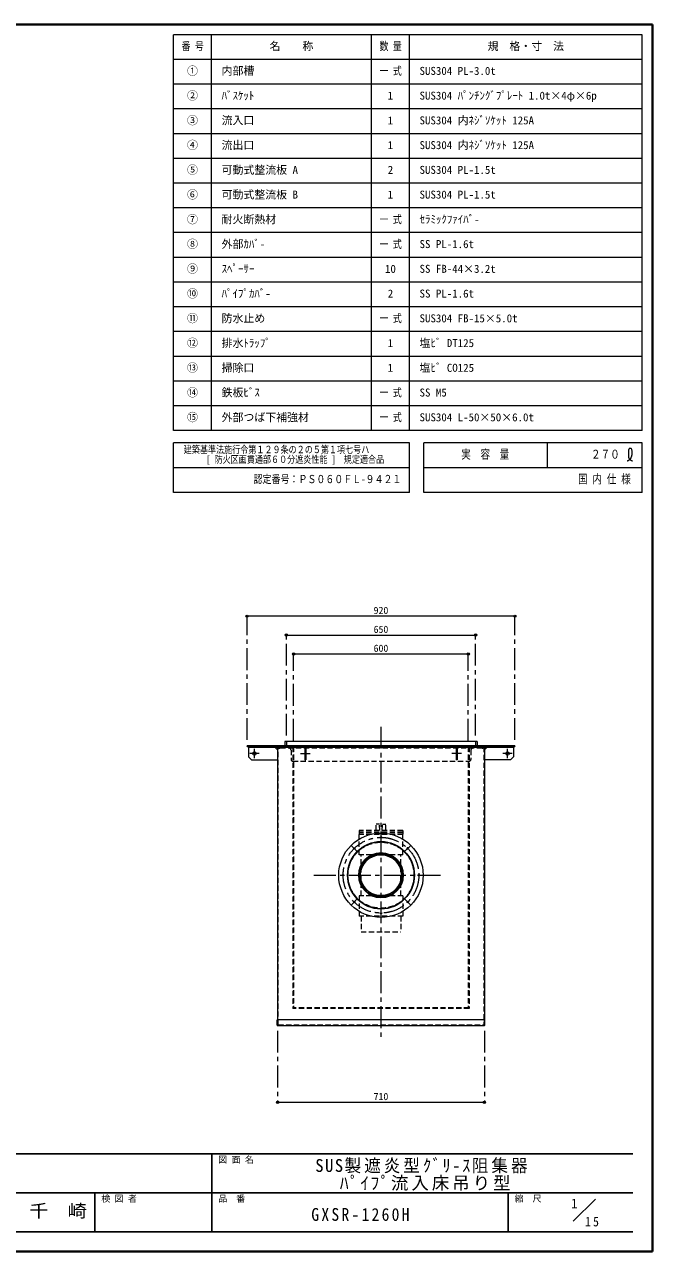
# Model space of a CAD drawing. Units: millimetres at full size, sheet at 1:15; some dimension numbers follow another scale. Extents: x -3171 to 2904, y -2098 to 2117.
# Drawn here: x 747 to 2904, y -2098 to 2117 of the extents above; entities that cross this region are included whole.
import ezdxf
from ezdxf.enums import TextEntityAlignment as Align

# ---------------------------------------------------------------- set-up
doc = ezdxf.new("R2010")
doc.units = ezdxf.units.MM
doc.header["$LTSCALE"] = 15
doc.header["$PDMODE"] = 32
doc.header["$PDSIZE"] = 7.5
doc.linetypes.add('CHAIN1', pattern=[8, 5, -1, 1, -1])
doc.linetypes.add('DASHED1', pattern=[1.8, 1.2, -0.6])
doc.layers.add('0-0_ﾚｲﾔ1', color=4, linetype='Continuous', lineweight=9)
doc.styles.add('ＭＳ ゴシック', font='')
doc.styles.get('ＭＳ ゴシック').set_extended_font_data('MS Gothic')

msp = doc.modelspace()

# ---------------------------------------------------------------- linework, layer by layer
at = {"layer": '0-0_ﾚｲﾔ1', "color": 1, "lineweight": 40}
for p, q in [((2904.12, 2117.05), (-3170.88, 2117.05)), ((2904.12, -2097.95), (2904.12, 2117.05)), ((2904.12, -2097.95), (-3170.88, -2097.95))]:
    msp.add_line(p, q, dxfattribs=at)
at = {"layer": '0-0_ﾚｲﾔ1', "color": 3, "lineweight": 18}
for p, q in [((2869.12, 2082.05), (1259.12, 2082.05)), ((1259.12, 722.05), (1259.12, 2082.05)), ((1389.12, 722.05), (1389.12, 2082.05)), ((1939.12, 722.05), (1939.12, 2082.05)), ((2069.12, 722.05), (2069.12, 2082.05)), ((2869.12, 722.05), (2869.12, 2082.05)), ((2869.12, 1997.05), (1259.12, 1997.05)), ((2869.12, 1912.05), (1259.12, 1912.05)), ((2869.12, 1827.05), (1259.12, 1827.05)), ((2869.12, 1742.05), (1259.12, 1742.05)), ((2869.12, 1657.05), (1259.12, 1657.05)), ((2869.12, 1572.05), (1259.12, 1572.05)), ((2869.12, 1487.05), (1259.12, 1487.05)), ((2869.12, 1402.05), (1259.12, 1402.05)), ((2869.12, 1317.05), (1259.12, 1317.05)), ((2869.12, 1232.05), (1259.12, 1232.05)), ((2869.12, 1147.05), (1259.12, 1147.05)), ((2869.12, 1062.05), (1259.12, 1062.05)), ((2869.12, 977.05), (1259.12, 977.05)), ((2869.12, 892.05), (1259.12, 892.05)), ((2869.12, 807.05), (1259.12, 807.05)), ((2869.12, 722.05), (1259.12, 722.05)), ((1259.12, 509.55), (1259.12, 679.55)), ((2069.12, 679.55), (1259.12, 679.55)), ((2069.12, 509.55), (2069.12, 679.55)), ((2119.12, 509.55), (2119.12, 679.55)), ((2869.12, 679.55), (2119.12, 679.55)), ((2544.12, 594.55), (2544.12, 679.55)), ((2869.12, 509.55), (2869.12, 679.55)), ((2821.48, 638.2), (2821.4, 635.81)), ((2821.4, 635.81), (2821.49, 633.45)), ((2821.62, 640.6), (2821.48, 638.2)), ((2821.49, 633.45), (2821.83, 631.14)), ((2821.67, 653.06), (2821.59, 651.45)), ((2821.59, 651.45), (2821.59, 649.88)), ((2821.59, 649.88), (2821.65, 648.33)), ((2821.75, 642.98), (2821.62, 640.6)), ((2821.65, 648.33), (2821.72, 646.79)), ((2821.77, 654.01), (2821.67, 653.06)), ((2821.72, 646.79), (2821.77, 645.24)), ((2821.77, 644.34), (2821.75, 642.98)), ((2821.88, 654.74), (2821.77, 654.01)), ((2821.77, 645.24), (2821.77, 644.34)), ((2822.13, 655.98), (2821.88, 654.74)), ((2822.5, 657.18), (2822.13, 655.98)), ((2822.99, 658.3), (2822.5, 657.18)), ((2823.63, 659.29), (2822.99, 658.3)), ((2824.44, 660.09), (2823.63, 659.29)), ((2825, 660.46), (2824.44, 660.09)), ((2825.37, 660.65), (2825, 660.46)), ((2826.07, 660.9), (2825.37, 660.65)), ((2826.81, 661.05), (2826.07, 660.9)), ((2827.56, 661.11), (2826.81, 661.05)), ((2828.31, 661.09), (2827.56, 661.11)), ((2829.03, 660.97), (2828.31, 661.09)), ((2829.43, 660.87), (2829.03, 660.97)), ((2830.5, 660.38), (2829.43, 660.87)), ((2831.95, 659.01), (2830.5, 660.38)), ((2832.95, 657.12), (2831.95, 659.01)), ((2831.97, 631.99), (2832.49, 633.37)), ((2832.49, 633.37), (2832.96, 634.75)), ((2833.6, 654.85), (2832.95, 657.12)), ((2832.96, 634.75), (2833.36, 636.12)), ((2833.36, 636.12), (2833.7, 637.5)), ((2833.99, 652.36), (2833.6, 654.85)), ((2833.7, 637.5), (2833.86, 638.3)), ((2833.86, 638.3), (2834.02, 639.19)), ((2834.19, 649.82), (2833.99, 652.36)), ((2834.02, 639.19), (2834.21, 640.74)), ((2834.27, 648.37), (2834.19, 649.82)), ((2834.21, 640.74), (2834.32, 642.31)), ((2834.31, 647.32), (2834.27, 648.37)), ((2834.36, 645.58), (2834.31, 647.32)), ((2834.32, 642.31), (2834.37, 643.92)), ((2834.37, 643.92), (2834.36, 645.58)), ((2069.12, 594.55), (1259.12, 594.55)), ((2869.12, 594.55), (2119.12, 594.55)), ((2817.34, 618.15), (2818.25, 618.47)), ((2818.25, 618.47), (2819.81, 619.05)), ((2819.81, 619.05), (2821.34, 619.66)), ((2821.34, 619.66), (2822.81, 620.34)), ((2821.83, 631.14), (2822.18, 629.83)), ((2822.18, 629.83), (2822.39, 629.21)), ((2822.39, 629.21), (2822.83, 628.15)), ((2822.81, 620.34), (2824.21, 621.11)), ((2822.83, 628.15), (2823.36, 627.13)), ((2823.36, 627.13), (2823.95, 626.14)), ((2823.95, 626.14), (2824.62, 625.19)), ((2824.21, 621.11), (2825.51, 622)), ((2824.62, 625.19), (2825.35, 624.29)), ((2825.35, 624.29), (2825.8, 623.79)), ((2825.51, 622), (2826.21, 622.58)), ((2825.8, 623.79), (2826.15, 623.44)), ((2826.15, 623.44), (2826.75, 622.85)), ((2826.21, 622.58), (2826.79, 623.13)), ((2826.75, 622.85), (2827.39, 622.3)), ((2826.79, 623.13), (2827.72, 624.17)), ((2827.39, 622.3), (2828.05, 621.78)), ((2827.72, 624.17), (2828.56, 625.3)), ((2828.05, 621.78), (2828.72, 621.28)), ((2828.56, 625.3), (2829.33, 626.5)), ((2828.72, 621.28), (2829.42, 620.82)), ((2829.33, 626.5), (2830.04, 627.77)), ((2829.42, 620.82), (2829.83, 620.57)), ((2829.83, 620.57), (2830.38, 620.25)), ((2830.04, 627.77), (2830.69, 629.07)), ((2830.38, 620.25), (2831.33, 619.74)), ((2830.69, 629.07), (2831.04, 629.83)), ((2831.04, 629.83), (2831.4, 630.62)), ((2831.33, 619.74), (2832.3, 619.27)), ((2831.4, 630.62), (2831.97, 631.99)), ((2832.3, 619.27), (2833.29, 618.82)), ((2833.29, 618.82), (2834.29, 618.39)), ((2834.29, 618.39), (2835.29, 617.98)), ((2835.29, 617.98), (2835.88, 617.74)), ((2069.12, 509.55), (1259.12, 509.55)), ((2869.12, 509.55), (2119.12, 509.55))]:
    msp.add_line(p, q, dxfattribs=at)
at = {"layer": '0-0_ﾚｲﾔ1', "linetype": 'CHAIN1'}
for p, q in [((1511.62, -340.45), (1511.62, 84.55)), ((2431.62, -340.45), (2431.62, 84.55)), ((1646.62, -325.45), (1646.62, 19.55)), ((2296.62, -325.45), (2296.62, 19.55)), ((1671.62, -343.45), (1671.62, -45.45)), ((2271.62, -343.45), (2271.62, -45.45)), ((1971.62, -295.45), (1971.62, -1372.05)), ((1536.62, -403.05), (1536.62, -371.05)), ((2406.62, -403.05), (2406.62, -371.05)), ((1552.62, -387.05), (1520.62, -387.05)), ((1695.02, -387.05), (1728.22, -387.05)), ((2248.22, -387.05), (2215.02, -387.05)), ((2422.62, -387.05), (2390.62, -387.05)), ((1890.3, -724.14), (1869.09, -702.92)), ((2052.93, -724.14), (2074.15, -702.92)), ((1741.44, -805.45), (2185.31, -805.45)), ((1890.3, -886.77), (1869.09, -907.99)), ((2052.93, -886.77), (2074.15, -907.99)), ((1616.62, -1339.65), (1616.62, -1585.45)), ((2326.62, -1339.65), (2326.62, -1585.45))]:
    msp.add_line(p, q, dxfattribs=at)
at = {"layer": '0-0_ﾚｲﾔ1'}
for p, q in [((2431.62, 84.55), (1511.62, 84.55)), ((1646.62, 19.55), (2296.62, 19.55)), ((2271.62, -45.45), (1671.62, -45.45)), ((1516.62, -365.05), (1516.62, -399.05)), ((1606.62, -365.05), (1616.62, -375.05)), ((2326.62, -375.05), (2336.62, -365.05)), ((2426.62, -365.05), (2426.62, -399.05)), ((1516.62, -399.05), (1526.62, -409.05)), ((1526.62, -409.05), (1616.62, -409.05)), ((2416.62, -409.05), (2326.62, -409.05)), ((2426.62, -399.05), (2416.62, -409.05)), ((1616.62, -1585.45), (2326.62, -1585.45))]:
    msp.add_line(p, q, dxfattribs=at)
at = {"layer": '0-0_ﾚｲﾔ1', "color": 5, "lineweight": 25}
for p, q in [((1511.62, -360.45), (1511.62, -363.45)), ((2431.62, -360.45), (1511.62, -360.45)), ((1511.62, -363.45), (2431.62, -363.45)), ((2431.62, -360.45), (2431.62, -363.45))]:
    msp.add_line(p, q, dxfattribs=at)
at = {"layer": '0-0_ﾚｲﾔ1', "color": 7, "lineweight": 18}
for p, q in [((1516.62, -363.45), (1516.62, -365.05)), ((1516.62, -365.05), (2426.62, -365.05)), ((1616.62, -365.85), (1616.62, -1302.05)), ((1713.22, -365.05), (1713.22, -409.05)), ((2230.02, -365.05), (2230.02, -409.05)), ((2301.62, -345.45), (2301.62, -360.45)), ((2326.62, -365.85), (2326.62, -1302.05)), ((2426.62, -363.45), (2426.62, -365.05)), ((2328.22, -1302.05), (1615.02, -1302.05)), ((1615.02, -1320.45), (1615.02, -1302.05)), ((2328.22, -1320.45), (2328.22, -1302.05)), ((1616.62, -1322.05), (2326.62, -1322.05)), ((2632.28, -1993.72), (2708.05, -1917.95))]:
    msp.add_line(p, q, dxfattribs=at)
at = {"layer": '0-0_ﾚｲﾔ1', "linetype": 'DASHED1'}
for p, q in [((1618.22, -1318.05), (1618.22, -365.05)), ((2318.62, -369.45), (1624.62, -369.45)), ((1646.62, -345.45), (1646.62, -360.45)), ((1662.62, -375.45), (1662.62, -407.45)), ((1668.62, -365.05), (1668.62, -1263.45)), ((1671.62, -363.45), (1671.62, -1260.45)), ((2271.62, -363.45), (2271.62, -1260.45)), ((2274.62, -364.95), (2274.62, -1263.45)), ((2280.62, -375.45), (2280.62, -407.45)), ((2296.62, -345.45), (2296.62, -360.45)), ((2325.02, -365.05), (2325.02, -1318.05)), ((1668.62, -413.45), (2274.62, -413.45)), ((1710.02, -381.05), (1713.22, -381.05)), ((1710.02, -393.05), (1713.22, -393.05)), ((2233.22, -381.05), (2230.02, -381.05)), ((2233.22, -393.05), (2230.02, -393.05)), ((1954.87, -651.45), (1955.37, -630.45)), ((1966.62, -630.45), (1955.37, -630.45)), ((1967.12, -651.45), (1966.62, -630.45)), ((1988.37, -651.45), (1987.87, -630.45)), ((2047.12, -664.95), (1896.12, -664.95)), ((1896.12, -734.95), (1896.12, -664.95)), ((2046.62, -651.45), (1896.62, -651.45)), ((1896.62, -651.45), (1896.62, -657.45)), ((2046.62, -657.45), (1896.62, -657.45)), ((2046.62, -658.45), (1896.62, -658.45)), ((1896.62, -658.45), (1896.62, -664.45)), ((2046.62, -664.45), (1896.62, -664.45)), ((2046.62, -651.45), (2046.62, -657.45)), ((2046.62, -658.45), (2046.62, -664.45)), ((2047.12, -734.95), (2047.12, -664.95)), ((2047.12, -734.95), (1896.12, -734.95)), ((1903.12, -875.95), (1903.12, -734.95)), ((2040.12, -875.95), (2040.12, -734.95)), ((1903.12, -945.95), (1903.12, -1000.45)), ((2040.12, -945.95), (2040.12, -1000.45)), ((1903.12, -1000.45), (2040.12, -1000.45)), ((2274.62, -1260.45), (1668.62, -1260.45)), ((2274.62, -1263.45), (1668.62, -1263.45)), ((1616.62, -1319.65), (1616.62, -1302.05)), ((2326.62, -1319.65), (2326.62, -1302.05)), ((1617.42, -1320.45), (2325.82, -1320.45)), ((1619.02, -1318.85), (2324.22, -1318.85)), ((1636.62, -1320.45), (1636.62, -1318.85)), ((2306.62, -1320.45), (2306.62, -1318.85))]:
    msp.add_line(p, q, dxfattribs=at)
at = {"layer": '0-0_ﾚｲﾔ1', "color": 6, "lineweight": 25}
for p, q in [((-3103.38, -1762.6), (2836.62, -1762.6)), ((1390.19, -2030.45), (1390.19, -1762.6)), ((2836.62, -1896.53), (-216.95, -1896.53)), ((988.4, -2030.45), (988.4, -1896.53)), ((2408.05, -2030.45), (2408.05, -1896.53)), ((2836.62, -2030.45), (-3103.38, -2030.45))]:
    msp.add_line(p, q, dxfattribs=at)
at = {"layer": '0-0_ﾚｲﾔ1', "color": 7, "lineweight": 18}
for points in [[(2301.62, -345.45), (1641.62, -345.45), (1641.62, -360.45)], [(1710.02, -365.05), (1710.02, -409.05), (1713.22, -409.05)], [(2233.22, -365.05), (2233.22, -409.05), (2230.02, -409.05)]]:
    msp.add_lwpolyline(points, dxfattribs=at)
at = {"layer": '0-0_ﾚｲﾔ1', "linetype": 'DASHED1'}
for points in [[(1976.12, -651.45), (1976.62, -630.45), (1987.87, -630.45)], [(2047.12, -875.95), (2047.12, -945.95), (1896.12, -945.95)], [(2047.12, -875.95), (1896.12, -875.95), (1896.12, -945.95)]]:
    msp.add_lwpolyline(points, dxfattribs=at)
at = {"layer": '0-0_ﾚｲﾔ1'}
for centre, radius in [((1536.62, -387.05), 6), ((2406.62, -387.05), 6), ((1971.62, -805.45), 74), ((1971.62, -805.45), 70.1)]:
    msp.add_circle(centre, radius, dxfattribs=at)
at = {"layer": '0-0_ﾚｲﾔ1', "color": 7, "lineweight": 18}
for centre, radius in [((1971.62, -805.45), 145), ((1971.62, -675.45), 2.5), ((1879.69, -713.53), 2.5), ((1841.62, -805.45), 2.5), ((2101.62, -805.45), 2.5), ((1879.69, -897.38), 2.5), ((2063.54, -897.38), 2.5), ((1971.62, -935.45), 2.5)]:
    msp.add_circle(centre, radius, dxfattribs=at)
at = {"layer": '0-0_ﾚｲﾔ1', "linetype": 'CHAIN1'}
msp.add_circle((1971.62, -805.45), 130, dxfattribs=at)
at = {"layer": '0-0_ﾚｲﾔ1', "color": 5, "lineweight": 25}
for centre, radius in [((1971.62, -805.45), 115), ((2063.54, -713.53), 2.5), ((1971.62, -805.45), 76.5)]:
    msp.add_circle(centre, radius, dxfattribs=at)
at = {"layer": '0-0_ﾚｲﾔ1', "color": 7, "linetype": 'DASHED1', "lineweight": 18}
msp.add_circle((1971.62, -805.45), 113.4, dxfattribs=at)
at = {"layer": '0-0_ﾚｲﾔ1', "linetype": 'DASHED1'}
for radius in [75.5, 70.5]:
    msp.add_circle((1971.62, -805.45), radius, dxfattribs=at)
at = {"layer": '0-0_ﾚｲﾔ1', "color": 7, "lineweight": 18}
for centre, radius, start, end in [((1615.82, -365.85), 0.8, 0, 90), ((2327.42, -365.85), 0.8, 90, 180), ((1616.62, -1320.45), 1.6, 180, 270), ((2326.62, -1320.45), 1.6, 270, 0)]:
    msp.add_arc(centre, radius, start, end, dxfattribs=at)
at = {"layer": '0-0_ﾚｲﾔ1', "linetype": 'DASHED1'}
for centre, radius, start, end in [((1616.62, -365.05), 1.6, 0, 90), ((1624.62, -363.45), 6, 180, 270), ((1656.62, -375.45), 6, 0, 90), ((1667.12, -364.95), 1.5, 0, 90), ((1668.62, -363.45), 3, 0, 90), ((2274.62, -363.45), 3, 90, 180), ((2276.12, -364.95), 1.5, 90, 180), ((2286.62, -375.45), 6, 90, 180), ((2318.62, -363.45), 6, 270, 0), ((2326.62, -365.05), 1.6, 90, 180), ((1668.62, -407.45), 6, 180, 270), ((2274.62, -407.45), 6, 270, 0), ((1618.22, -1318.85), 1.6, 180, 270), ((1617.42, -1319.65), 0.8, 180, 270), ((1619.02, -1318.05), 0.8, 180, 270), ((2324.22, -1318.05), 0.8, 270, 0), ((2325.02, -1318.85), 1.6, 270, 0), ((2325.82, -1319.65), 0.8, 270, 0)]:
    msp.add_arc(centre, radius, start, end, dxfattribs=at)
at = {"layer": '0-0_ﾚｲﾔ1', "color": 1}
for p in [(1511.62, 84.55), (2431.62, 84.55), (1646.62, 19.55), (2296.62, 19.55), (1671.62, -45.45), (2271.62, -45.45), (1616.62, -1585.45), (2326.62, -1585.45)]:
    msp.add_point(p, dxfattribs=at)

# ---------------------------------------------------------------- texts
at = {"layer": '0-0_ﾚｲﾔ1', "color": 7, "style": 'ＭＳ ゴシック'}
for s, height, width, p in [('番 号', 27.49, 0.8, (1286.62, 2020.8)), ('数 量', 27.49, 0.8, (1966.62, 2020.8)), ('一 式', 27.49, 0.8, (1966.62, 1935.8)), ('一 式', 27.49, 0.8, (1966.62, 1425.8)), ('一 式', 27.49, 0.8, (1966.62, 1340.8)), ('一 式', 27.49, 0.8, (1966.62, 1085.8)), ('一 式', 27.49, 0.8, (1966.62, 830.8)), ('一 式', 27.49, 0.8, (1966.62, 745.8)), ('建築基準法施行令第１２９条の２の５第１項七号ハ', 24.74, 0.8, (1294.12, 637.05)), ('[ 防火区画貫通部６０分遮炎性能 ]\u3000規定適合品', 24.74, 0.8, (1371.62, 603.3)), ('実\u3000容\u3000量', 30.24, 0.8, (2247.24, 616.42)), ('２７０', 30.24, 0.8, (2692.87, 616.42)), ('認定番号：ＰＳ０６０ＦＬ-９４２１', 27.49, 0.8, (1534.12, 533.3)), ('国 内 仕 様', 30.24, 0.8, (2648.49, 531.42)), ('千\u3000崎', 43.99, 1.1, (763.4, -1993.49))]:
    msp.add_text(s, height=height, dxfattribs=dict(at, width=width)).set_placement(p, align=Align.BOTTOM_LEFT)
for s, height, p in [('名\u3000\u3000称', 27.49, (1589.12, 2020.8)), ('規\u3000格・寸\u3000法', 27.49, (2337.87, 2020.8)), ('①', 27.49, (1305.37, 1935.8)), ('内部槽', 27.49, (1424.12, 1935.8)), ('SUS304 PL-3.0t', 27.49, (2104.12, 1935.8)), ('②', 27.49, (1305.37, 1850.8)), ('ﾊﾞｽｹｯﾄ', 27.49, (1424.12, 1850.8)), ('1', 27.49, (1994.74, 1850.8)), ('SUS304 ﾊﾟﾝﾁﾝｸﾞﾌﾟﾚｰﾄ 1.0t×4φ×6p', 27.49, (2104.12, 1850.8)), ('③', 27.49, (1305.37, 1765.8)), ('流入口', 27.49, (1424.12, 1765.8)), ('1', 27.49, (1994.74, 1765.8)), ('SUS304 内ﾈｼﾞｿｹｯﾄ 125A', 27.49, (2104.12, 1765.8)), ('④', 27.49, (1305.37, 1680.8)), ('流出口', 27.49, (1424.12, 1680.8)), ('1', 27.49, (1994.74, 1680.8)), ('SUS304 内ﾈｼﾞｿｹｯﾄ 125A', 27.49, (2104.12, 1680.8)), ('⑤', 27.49, (1305.37, 1595.8)), ('可動式整流板 A', 27.49, (1424.12, 1595.8)), ('2', 27.49, (1994.74, 1595.8)), ('SUS304 PL-1.5t', 27.49, (2104.12, 1595.8)), ('⑥', 27.49, (1305.37, 1510.8)), ('可動式整流板 B', 27.49, (1424.12, 1510.8)), ('1', 27.49, (1994.74, 1510.8)), ('SUS304 PL-1.5t', 27.49, (2104.12, 1510.8)), ('⑦', 27.49, (1305.37, 1425.8)), ('耐火断熱材', 27.49, (1424.12, 1425.8)), ('ｾﾗﾐｯｸﾌｧｲﾊﾞ-', 27.49, (2104.12, 1425.8)), ('⑧', 27.49, (1305.37, 1340.8)), ('外部ｶﾊﾞ-', 27.49, (1424.12, 1340.8)), ('SS PL-1.6t', 27.49, (2104.12, 1340.8)), ('⑨', 27.49, (1305.37, 1255.8)), ('ｽﾍﾟｰｻｰ', 27.49, (1424.12, 1255.8)), ('10', 27.49, (1985.37, 1255.8)), ('SS FB-44×3.2t', 27.49, (2104.12, 1255.8)), ('⑩', 27.49, (1305.37, 1170.8)), ('ﾊﾟｲﾌﾟｶﾊﾞ-', 27.49, (1424.12, 1170.8)), ('2', 27.49, (1994.74, 1170.8)), ('SS PL-1.6t', 27.49, (2104.12, 1170.8)), ('⑪', 27.49, (1305.37, 1085.8)), ('防水止め', 27.49, (1424.12, 1085.8)), ('SUS304 FB-15×5.0t', 27.49, (2104.12, 1085.8)), ('⑫', 27.49, (1305.37, 1000.8)), ('排水ﾄﾗｯﾌﾟ', 27.49, (1424.12, 1000.8)), ('1', 27.49, (1994.74, 1000.8)), ('塩ﾋﾞ DT125', 27.49, (2104.12, 1000.8)), ('⑬', 27.49, (1305.37, 915.8)), ('掃除口', 27.49, (1424.12, 915.8)), ('1', 27.49, (1994.74, 915.8)), ('塩ﾋﾞ CO125', 27.49, (2104.12, 915.8)), ('⑭', 27.49, (1305.37, 830.8)), ('鉄板ﾋﾞｽ', 27.49, (1424.12, 830.8)), ('SS M5', 27.49, (2104.12, 830.8)), ('⑮', 27.49, (1305.37, 745.8)), ('外部つば下補強材', 27.49, (1424.12, 745.8)), ('SUS304 L-50×50×6.0t', 27.49, (2104.12, 745.8)), ('920', 24.74, (1946.3, 84.55)), ('650', 24.74, (1946.3, 19.55)), ('600', 24.74, (1946.3, -45.45)), ('710', 24.74, (1946.3, -1585.45)), ('図 面 名', 21.99, (1412.69, -1800.1)), ('検 図 者', 21.99, (1010.9, -1934.03)), ('品\u3000番', 21.99, (1412.69, -1934.03)), ('縮\u3000尺', 21.99, (2430.55, -1934.03)), ('1', 32.99, (2624.66, -1959.24))]:
    msp.add_text(s, height=height, dxfattribs=at).set_placement(p, align=Align.BOTTOM_LEFT)
at = {"layer": '0-0_ﾚｲﾔ1', "color": 7, "attachment_point": 7, "style": 'ＭＳ ゴシック'}
for s, insert, char_height in [('\\T1.18;\\W0.95;SUS製遮炎型ｸﾞﾘ-ｽ阻集器', (1745.9, -1829.56), 43.99), ('\\T1.17;ﾊﾟｲﾌﾟ流入床吊り型', (1830.28, -1889.56), 43.99), ('\\T1.28;\\W0.9;GXSR-1260H', (1732.24, -1993.49), 43.99), ('\\T1.36;\\W0.9;15', (2672.62, -2012.31), 32.99)]:
    msp.add_mtext(s, dxfattribs=dict(at, insert=insert, char_height=char_height))

doc.saveas('drawing.dxf')
